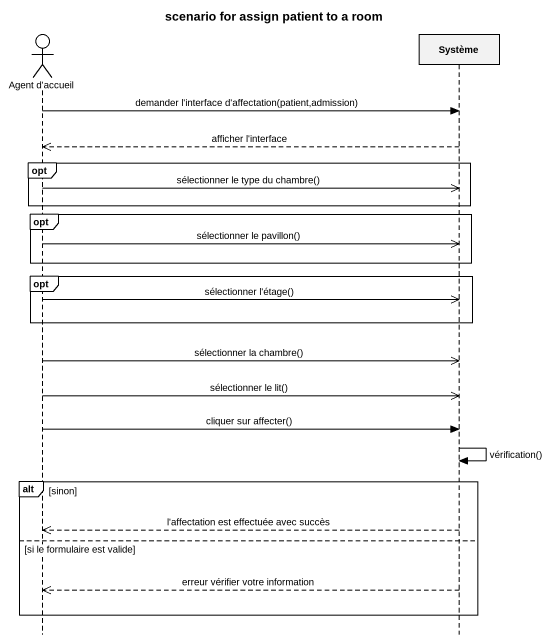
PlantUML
@startuml
title scenario for assign patient to a room
hide footbox
actor "Agent d'accueil" as Agent_d_accueil
participant Système

Agent_d_accueil -> Système : demander l'interface d'affectation(patient,admission)
Système -->> Agent_d_accueil : afficher l'interface
opt
  Agent_d_accueil ->> Système : sélectionner le type du chambre()
end
opt
  Agent_d_accueil ->> Système : sélectionner le pavillon()
end
opt
  Agent_d_accueil ->> Système : sélectionner l'étage()
end
Agent_d_accueil ->> Système : sélectionner la chambre()
Agent_d_accueil ->> Système : sélectionner le lit()
Agent_d_accueil -> Système : cliquer sur affecter()
Système -> Système : vérification()
alt sinon
  Système -->> Agent_d_accueil : l'affectation est effectuée avec succès
else si le formulaire est valide
  Système -->> Agent_d_accueil : erreur vérifier votre information
end
@enduml
